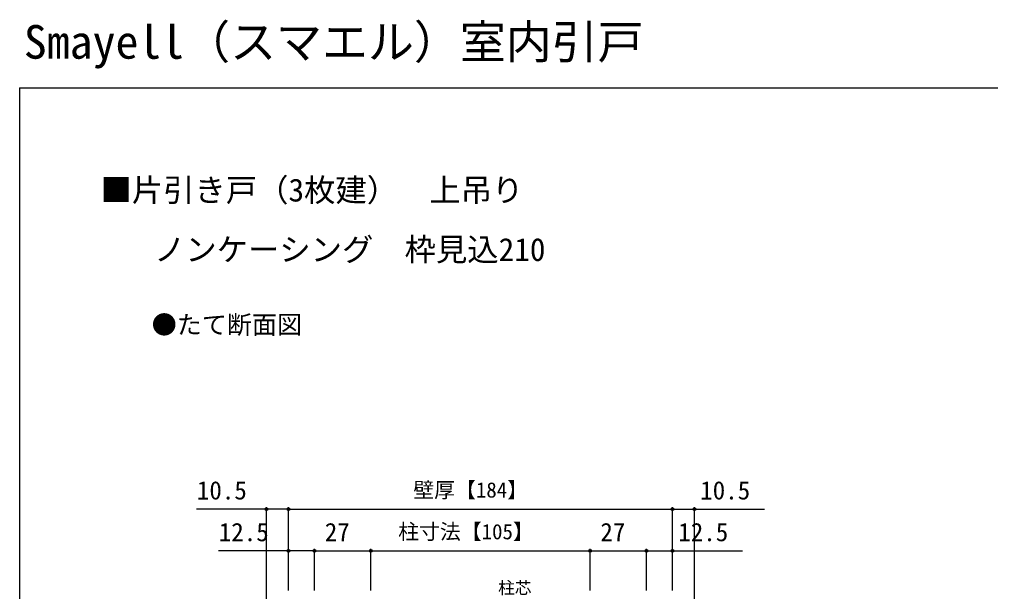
# Model space of a CAD drawing. Units: millimetres, scale not verified. Extents: x -525 to 525, y -783 to 779.
# Drawn here: x -525 to -59.8, y 505.1 to 779.4 of the extents above; entities that cross this region are included whole.
import ezdxf
from ezdxf.enums import TextEntityAlignment as Align

# ---------------------------------------------------------------- set-up
doc = ezdxf.new("R2010")
doc.units = ezdxf.units.MM
doc.header["$LTSCALE"] = 4
for name, color, linetype in [('0-2_USER1', 3, 'Continuous'), ('0-7_YKK_D', 6, 'Continuous'), ('0-8_YKK_ZWAK', 7, 'Continuous')]:
    doc.layers.add(name, color=color, linetype=linetype)
doc.styles.add('ＭＳ ゴシック', font='')
doc.styles.get('ＭＳ ゴシック').set_extended_font_data('MS Gothic')

msp = doc.modelspace()

# ---------------------------------------------------------------- linework, layer by layer
at = {"layer": '0-7_YKK_D'}
for p, q in [((-406.618, 448.71), (-406.618, 545.635)), ((-396.118, 505.635), (-396.118, 545.635)), ((-396.118, 505.635), (-396.118, 545.635)), ((-396.118, 544.635), (-212.118, 544.635)), ((-212.118, 505.635), (-212.118, 545.635)), ((-212.118, 505.635), (-212.118, 545.635)), ((-201.618, 448.71), (-201.618, 545.635)), ((-396.118, 505.635), (-396.118, 525.635)), ((-383.618, 505.635), (-383.618, 525.635)), ((-383.618, 505.635), (-383.618, 525.635)), ((-383.618, 524.635), (-356.618, 524.635)), ((-356.618, 505.635), (-356.618, 525.635)), ((-356.618, 505.635), (-356.618, 525.635)), ((-356.618, 524.635), (-251.618, 524.635)), ((-251.618, 505.635), (-251.618, 525.635)), ((-251.618, 505.635), (-251.618, 525.635)), ((-251.618, 524.635), (-224.618, 524.635)), ((-224.618, 505.635), (-224.618, 525.635)), ((-224.618, 505.635), (-224.618, 525.635)), ((-212.118, 505.635), (-212.118, 525.635))]:
    msp.add_line(p, q, dxfattribs=at)
for points in [[(-396.118, 544.635), (-406.618, 544.635), (-440.168, 544.635)], [(-212.118, 544.635), (-201.618, 544.635), (-168.068, 544.635)], [(-383.618, 524.635), (-396.118, 524.635), (-429.668, 524.635)], [(-224.618, 524.635), (-212.118, 524.635), (-178.568, 524.635)]]:
    msp.add_lwpolyline(points, dxfattribs=at)
for centre in [(-406.618, 544.635), (-396.118, 544.635), (-396.118, 544.635), (-212.118, 544.635), (-212.118, 544.635), (-201.618, 544.635), (-396.118, 524.635), (-383.618, 524.635), (-383.618, 524.635), (-356.618, 524.635), (-356.618, 524.635), (-251.618, 524.635), (-251.618, 524.635), (-224.618, 524.635), (-224.618, 524.635), (-212.118, 524.635)]:
    msp.add_circle(centre, 0.637, dxfattribs=at)
at = {"layer": '0-8_YKK_ZWAK'}
for q in [(-525, -783.4), (525, 746.6)]:
    msp.add_line((-525, 746.6), q, dxfattribs=at)

# ---------------------------------------------------------------- texts
at = {"layer": '0-2_USER1', "style": 'ＭＳ ゴシック'}
for s, height, p in [('Smayell（スマエル）室内引戸', 16.13, (-522.875, 755.725)), ('■片引き戸（3枚建）\u3000上吊り', 11, (-486.153, 688.799)), ('\u3000 ノンケーシング\u3000枠見込210', 11, (-483, 660.305)), ('●たて断面図', 8.798, (-461.636, 626.032))]:
    msp.add_text(s, height=height, dxfattribs=at).set_placement(p, align=Align.BOTTOM_LEFT)
at = {"layer": '0-7_YKK_D', "style": 'ＭＳ ゴシック'}
for s, height, p in [('壁厚【184】', 7.331, (-336.334, 547.998)), ('10.5', 8.798, (-440.009, 546.635)), ('10.5', 8.798, (-198.909, 546.635)), ('12.5', 8.798, (-429.509, 526.635)), ('27', 8.798, (-378.743, 526.635)), ('柱寸法【105】', 7.331, (-343.578, 527.998)), ('27', 8.798, (-246.743, 526.635)), ('12.5', 8.798, (-209.409, 526.635)), ('柱芯', 5.865, (-295.719, 502.269))]:
    msp.add_text(s, height=height, dxfattribs=at).set_placement(p, align=Align.BOTTOM_LEFT)

doc.saveas('drawing.dxf')
